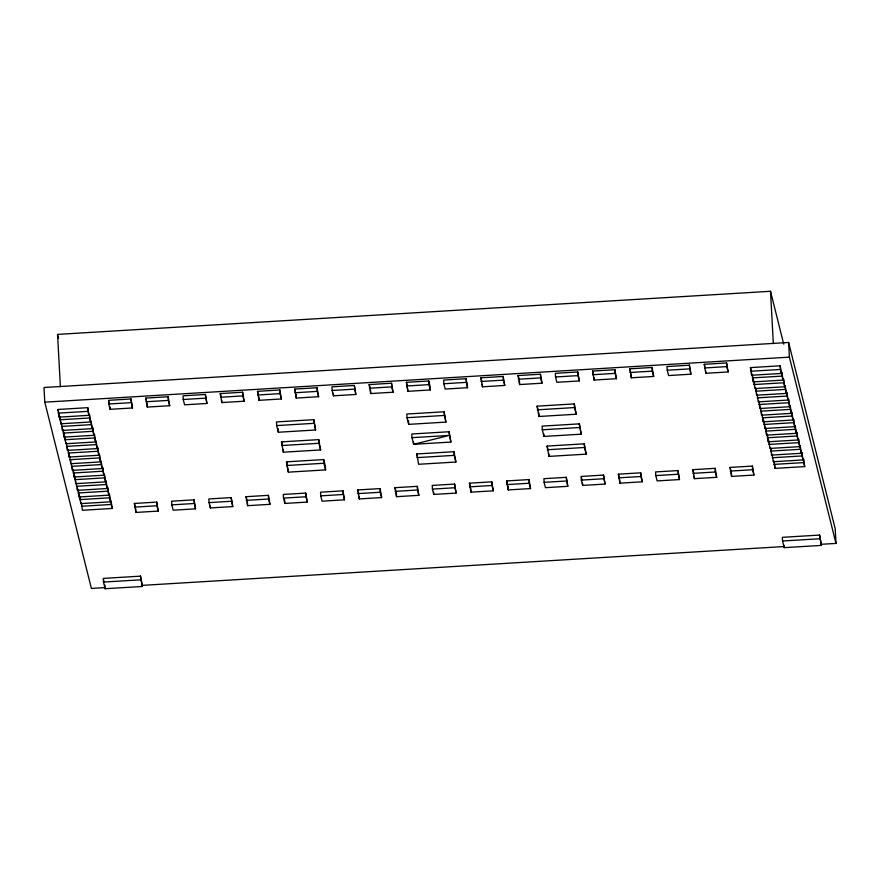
<?xml version="1.0" encoding="UTF-8"?>
<svg xmlns="http://www.w3.org/2000/svg" width="880" height="880" viewBox="0 0 880 880"><rect width="100%" height="100%" fill="white"/><g stroke="black" fill="none" stroke-linecap="round" stroke-linejoin="round"><path stroke-width="1.32" d="M783.739 344.168L770.506 291.28L57.552 334.4L60.39 386.694M820.919 544.313L836 543.411L835.208 528.748L788.601 342.474L44 387.508L44.792 402.171L91.399 588.445L105.116 587.609M44.792 402.171L789.393 357.137L836 543.411M130.922 398.981L108.581 400.334L108.779 403.997L110.11 409.321L132.451 407.968L130.922 398.981L132.451 407.968M145.816 398.09L168.157 396.737L169.686 405.724L147.345 407.077L145.816 398.09L146.476 400.741M205.381 394.482L183.04 395.835L183.238 399.498L184.569 404.822L206.91 403.469L205.381 394.482L206.91 403.469M220.275 393.58L242.616 392.227L244.145 401.214L221.804 402.567L220.275 393.58L221.276 397.573M257.499 391.325L279.84 389.983L281.369 398.97L259.039 400.312L257.499 391.325L258.17 393.987M294.734 389.081L317.075 387.728L318.604 396.715L296.263 398.068L294.734 389.081L295.394 391.743M354.299 385.473L331.958 386.826L332.156 390.489L333.498 395.813L355.828 394.46L354.299 385.473L355.828 394.46M369.193 384.571L391.534 383.229L393.063 392.216L370.722 393.558L369.193 384.571L370.194 388.564M406.428 382.327L428.758 380.974L430.089 386.298L430.287 389.961L407.957 391.314L406.428 382.327L407.957 391.314M465.993 378.719L443.652 380.072L443.85 383.735L445.181 389.059L467.522 387.706L465.993 378.719L467.522 387.706M480.887 377.817L503.217 376.464L504.746 385.451L482.416 386.804L480.887 377.817L481.877 381.81M518.111 375.573L540.452 374.22L541.981 383.207L519.64 384.56L518.111 375.573L518.782 378.224M577.676 371.965L555.346 373.318L555.544 376.981L556.875 382.305L579.205 380.952L577.676 371.965L579.205 380.952M592.57 371.063L614.911 369.71L616.44 378.697L594.099 380.05L592.57 371.063L593.571 375.056M629.805 368.808L652.135 367.466L653.664 376.453L631.334 377.795L629.805 368.808L630.465 371.47M689.37 365.211L667.029 366.564L667.227 370.227L668.558 375.551L690.899 374.198L689.37 365.211L690.899 374.198M704.264 364.309L726.594 362.956L728.134 371.943L705.793 373.296L704.264 364.309L705.265 368.302M108.779 403.997L131.12 402.655M146.014 401.753L168.355 400.4L169.686 405.724M183.238 399.498L205.579 398.145M220.473 397.243L242.814 395.901L244.145 401.214M257.697 394.999L280.038 393.646L281.369 398.97M294.932 392.744L317.273 391.391L318.604 396.715M332.156 390.489L354.497 389.136M369.391 388.245L391.732 386.892L393.063 392.216M406.626 385.99L428.956 384.637L430.287 389.961M443.85 383.735L466.191 382.382M481.085 381.48L503.415 380.138L504.746 385.451M518.309 379.236L540.65 377.883L541.981 383.207M555.544 376.981L577.874 375.628M592.768 374.726L615.109 373.373L616.44 378.697M630.003 372.482L652.333 371.129L653.664 376.453M667.227 370.227L689.568 368.874M704.462 367.972L726.792 366.619L728.134 371.943M57.959 409.475L87.747 407.671L88.946 415.327L59.158 417.131L57.959 409.475L58.63 412.137M750.431 367.598L780.219 365.794L781.418 373.45L751.63 375.254L750.431 367.598L751.102 370.26M58.157 413.138L87.945 411.345L88.946 415.327M750.629 371.261L780.417 369.457L781.418 373.45M59.829 419.793L89.606 417.989L90.607 421.982L60.819 423.786L59.62 416.13L60.291 418.792M752.301 377.916L782.078 376.112L783.079 380.105L753.302 381.898L752.103 374.242L752.763 376.904M61.49 426.448L91.267 424.644L92.268 428.637L62.491 430.441L61.292 422.785M753.962 384.56L783.75 382.767L784.74 386.76L754.963 388.553L753.764 380.897L754.765 384.89M63.151 433.103L92.939 431.299L93.94 435.292L64.152 437.096L62.953 429.429L63.954 433.422M755.623 391.215L785.411 389.411L786.412 393.404L756.624 395.208L755.425 387.552M313.731 419.672L276.496 421.916L276.694 425.59L278.355 432.234L315.59 429.99L313.731 419.672L315.59 429.99M444.026 411.785L406.802 414.04L407 417.703L408.661 424.358L445.896 422.103L444.026 411.785L445.896 422.103M537.108 406.164L574.332 403.909L576.202 414.227L538.967 416.482L537.108 406.164L538.098 410.146M276.694 425.59L313.929 423.335M407 417.703L444.224 415.459M537.306 409.827L574.53 407.572L576.202 414.227M64.823 439.747L94.6 437.954L95.601 441.947L65.813 443.74L64.614 436.084M757.295 397.87L787.072 396.066L788.073 400.059L758.296 401.863L757.097 394.207M66.484 446.402L96.261 444.598L97.262 448.591L67.485 450.395L66.286 442.739M758.956 404.525L788.744 402.721L789.734 406.714L759.957 408.518L758.758 400.862M68.145 453.057L97.933 451.253L98.934 455.246L69.146 457.05L67.947 449.394M760.617 411.18L790.405 409.376L791.406 413.369L761.618 415.162L760.419 407.506M281.49 441.881L318.725 439.626L320.584 449.944L283.349 452.199L281.49 441.881L282.161 444.543M449.02 431.75L411.796 433.994L411.994 437.668L413.655 444.312L450.89 442.068L449.02 431.75L450.89 442.068M579.326 423.863L542.102 426.118L542.3 429.781L543.961 436.436L581.196 434.181L579.326 423.863L581.196 434.181M281.688 445.544L318.923 443.289L320.584 449.944M411.994 437.668L449.218 435.413L413.655 444.312L413.523 441.87M542.3 429.781L579.524 427.526M69.817 459.712L99.594 457.908L100.595 461.901L70.807 463.705L69.608 456.049M762.289 417.824L792.066 416.031L793.067 420.013L763.29 421.817L762.157 415.382M71.478 466.367L101.255 464.563L102.256 468.556L72.479 470.349L71.346 463.914M763.95 424.479L793.738 422.675L794.728 426.668L764.951 428.472L763.752 420.816L764.423 423.478M73.139 473.011L102.927 471.218L103.928 475.2L74.14 477.004L72.941 469.348L73.612 472.01M765.611 431.134L795.399 429.33L796.4 433.323L766.612 435.127L765.479 428.692M286.484 461.835L323.719 459.58L325.38 466.235L325.578 469.898L288.343 472.153L286.484 461.835L288.343 472.153M416.79 453.959L454.014 451.704L455.884 462.022L418.649 464.277L416.79 453.959L417.45 456.621M547.096 446.072L584.32 443.828L586.19 454.146L548.955 456.39L547.096 446.072L547.756 448.734M286.682 465.498L323.917 463.254L325.578 469.898M416.988 457.622L454.212 455.367L455.884 462.022M547.294 449.735L584.518 447.491L586.19 454.146M74.8 479.666L104.588 477.862L105.589 481.855L75.801 483.659L74.602 476.003L75.273 478.665M767.283 437.789L797.06 435.985L798.061 439.978L768.284 441.771L767.085 434.115L767.745 436.777M76.472 486.321L106.249 484.517L107.25 488.51L77.473 490.314L76.34 483.879M768.944 444.433L798.732 442.64L799.722 446.633L769.945 448.426L768.746 440.77L769.417 443.432M78.133 492.976L107.921 491.172L108.922 495.165L79.134 496.969L77.935 489.302L78.606 491.964M770.605 451.088L800.393 449.284L801.394 453.277L771.606 455.081L770.407 447.425M79.794 499.62L109.582 497.827L110.583 501.82L80.795 503.613L79.596 495.957M772.277 457.743L802.054 455.939L803.055 459.932L773.267 461.736L772.079 454.08M81.466 506.275L111.243 504.471L112.244 508.464L82.467 510.268L81.268 502.612M773.938 464.398L803.726 462.594L804.716 466.587L774.939 468.391L773.74 460.735M134.387 503.448L156.728 502.095L158.257 511.093L135.916 512.435L134.387 503.448L135.047 506.11M193.952 499.851L171.611 501.204L171.809 504.867L173.151 510.191L195.481 508.838L193.952 499.851L195.481 508.838M231.187 497.596L208.846 498.949L209.044 502.612L210.375 507.936L232.716 506.583L231.187 497.596L232.716 506.583M246.07 496.694L268.411 495.341L269.94 504.328L247.61 505.681L246.07 496.694L246.741 499.356M305.646 493.097L283.305 494.439L283.503 498.113L284.834 503.437L307.175 502.084L305.646 493.097L307.175 502.084M342.87 490.842L320.54 492.195L320.738 495.858L322.069 501.182L344.399 499.829L342.87 490.842L344.399 499.829M357.764 489.94L380.105 488.587L381.634 497.574L359.293 498.927L357.764 489.94L358.765 493.933M394.999 487.685L417.329 486.343L418.858 495.33L396.528 496.672L394.999 487.685L395.659 490.347M454.564 484.088L432.223 485.441L432.421 489.104L433.752 494.428L456.093 493.075L454.564 484.088L456.093 493.075M469.458 483.186L491.788 481.833L493.317 490.82L470.987 492.173L469.458 483.186L470.448 487.179M506.682 480.931L529.023 479.578L530.552 488.565L508.211 489.918L506.682 480.931L507.353 483.593M566.247 477.334L543.917 478.687L544.115 482.35L545.446 487.674L567.787 486.321L566.247 477.334L567.787 486.321M603.482 475.079L581.141 476.432L581.339 480.095L582.67 485.419L605.011 484.066L603.482 475.079L605.011 484.066M618.376 474.177L640.706 472.824L642.246 481.811L619.905 483.164L618.376 474.177L619.036 476.839M677.941 470.58L655.6 471.922L655.798 475.596L657.129 480.909L679.47 479.567L677.941 470.58L679.47 479.567M692.835 469.678L715.176 468.325L716.705 477.312L694.364 478.665L692.835 469.678L693.836 473.671M730.059 467.423L752.4 466.07L753.929 475.057L731.588 476.41L730.059 467.423L730.73 470.085M134.585 507.122L156.926 505.769L158.257 511.093M171.809 504.867L194.15 503.514M209.044 502.612L231.385 501.259M246.279 500.357L268.609 499.015L269.94 504.328M283.503 498.113L305.844 496.76M320.738 495.858L343.068 494.505M357.962 493.603L380.303 492.25L381.634 497.574M395.197 491.359L417.527 490.006L418.858 495.33M432.421 489.104L454.762 487.751M469.656 486.849L491.986 485.496L493.317 490.82M506.88 484.594L529.221 483.252L530.552 488.565M544.115 482.35L566.445 480.997M581.339 480.095L603.68 478.742M618.574 477.84L640.915 476.498L642.246 481.811M655.798 475.596L678.139 474.243M693.033 473.341L715.374 471.988L716.705 477.312M730.257 471.086L752.598 469.733L753.929 475.057M140.481 576.158L103.257 578.402L103.455 582.065L105.116 588.72L142.351 586.476L140.481 576.158L142.351 586.476M819.555 535.084L782.331 537.328L782.529 541.002L784.19 547.646L821.414 545.402L819.555 535.084L821.414 545.402M103.455 582.065L140.679 579.821M782.529 541.002L819.753 538.747M142.142 585.376L783.893 546.557M755.766 388.883L756.426 391.545M765.413 427.471L766.084 430.133M770.748 448.756L771.408 451.418M581.482 477.763L582.142 480.425M108.922 401.665L109.582 404.327M57.882 335.731L58.553 338.393M103.587 579.733L104.258 582.395M64.955 437.415L65.615 440.077M79.937 497.288L80.597 499.95M804.716 466.587L803.528 458.931L803.726 462.594M803.055 459.932L801.856 452.276L802.054 455.939M801.394 453.277L800.195 445.621L800.393 449.284M799.722 446.633L798.534 438.966L798.732 442.64M798.061 439.978L796.862 432.322L797.06 435.985M796.4 433.323L795.201 425.667L795.399 429.33M794.728 426.668L793.54 419.012L793.738 422.675M793.067 420.013L791.868 412.357L792.066 416.031M788.601 342.474L789.393 357.137M791.406 413.369L790.207 405.713L790.405 409.376M789.734 406.714L788.546 399.058L788.744 402.721M788.073 400.059L786.874 392.403L787.072 396.066M786.412 393.404L785.213 385.748L785.411 389.411M784.74 386.76L783.552 379.093L783.75 382.767M783.079 380.105L781.88 372.449L782.078 376.112M780.219 365.794L780.417 369.457M770.506 291.28L773.333 343.574M784.058 545.204L784.19 547.646M774.741 464.717L774.939 468.391M768.141 439.329L768.284 441.771M766.48 432.685L766.612 435.127M764.819 426.03L764.951 428.472M763.081 418.154L763.29 421.817M761.42 411.499L761.618 415.162M759.759 404.844L759.957 408.518M753.159 379.456L753.302 381.898M751.498 372.812L751.63 375.254M752.4 466.07L752.598 469.733M726.594 362.956L726.792 366.619M731.39 472.747L731.588 476.41M715.176 468.325L715.374 471.988M705.661 370.854L705.793 373.296M694.232 476.223L694.364 478.665M652.135 367.466L652.333 371.129M640.706 472.824L640.915 476.498M631.136 374.132L631.334 377.795M614.911 369.71L615.109 373.373M619.707 479.501L619.905 483.164M593.967 377.608L594.099 380.05M584.32 443.828L584.518 447.491M582.538 482.977L582.67 485.419M574.332 403.909L574.53 407.572M548.823 453.948L548.955 456.39M543.829 433.994L543.961 436.436M540.452 374.22L540.65 377.883M538.769 412.808L538.967 416.482M529.023 479.578L529.221 483.252M519.442 380.886L519.64 384.56M503.217 376.464L503.415 380.138M508.013 486.255L508.211 489.918M491.788 481.833L491.986 485.496M482.284 384.362L482.416 386.804M470.789 488.51L470.987 492.173M454.014 451.704L454.212 455.367M428.758 380.974L428.956 384.637M433.62 491.986L433.752 494.428M417.329 486.343L417.527 490.006M408.463 420.695L408.661 424.358M391.534 383.229L391.732 386.892M396.33 493.009L396.528 496.672M380.105 488.587L380.303 492.25M370.524 389.895L370.722 393.558M359.161 496.485L359.293 498.927M333.366 393.371L333.498 395.813M323.719 459.58L323.917 463.254M317.075 387.728L317.273 391.391M318.725 439.626L318.923 443.289M296.065 394.405L296.263 398.068M283.217 449.757L283.349 452.199M279.84 389.983L280.038 393.646M284.636 499.763L284.834 503.437M278.157 428.571L278.355 432.234M268.411 495.341L268.609 499.015M258.83 396.649L259.039 400.312M242.616 392.227L242.814 395.901M247.412 502.018L247.61 505.681M221.672 400.125L221.804 402.567M210.243 505.494L210.375 507.936M168.157 396.737L168.355 400.4M156.728 502.095L156.926 505.769M147.147 403.403L147.345 407.077M135.718 508.772L135.916 512.435M109.978 406.879L110.11 409.321M112.244 508.464L111.045 500.808L111.243 504.471M110.583 501.82L109.384 494.153L109.582 497.827M108.922 495.165L107.723 487.509L107.921 491.172M107.25 488.51L106.051 480.854L106.249 484.517M105.589 481.855L104.39 474.199L104.588 477.862M103.928 475.2L102.729 467.544L102.927 471.218M102.256 468.556L101.057 460.9L101.255 464.563M100.595 461.901L99.396 454.245L99.594 457.908M98.934 455.246L97.735 447.59L97.933 451.253M104.918 585.057L105.116 588.72M97.262 448.591L96.063 440.935L96.261 444.598M95.601 441.947L94.402 434.28L94.6 437.954M93.94 435.292L92.741 427.636L92.939 431.299M92.268 428.637L91.069 420.981L91.267 424.644M90.607 421.982L89.408 414.326L89.606 417.989M87.747 407.671L87.945 411.345M79.002 494.516L79.134 496.969M77.341 487.872L77.473 490.314M75.669 481.217L75.801 483.659M73.942 473.341L74.14 477.004M72.281 466.686L72.479 470.349M70.609 460.031L70.807 463.705M68.948 453.387L69.146 457.05M67.287 446.732L67.485 450.395M64.02 434.643L64.152 437.096M62.359 427.999L62.491 430.441M60.687 421.344L60.819 423.786M58.96 413.468L59.158 417.131"/></g></svg>
